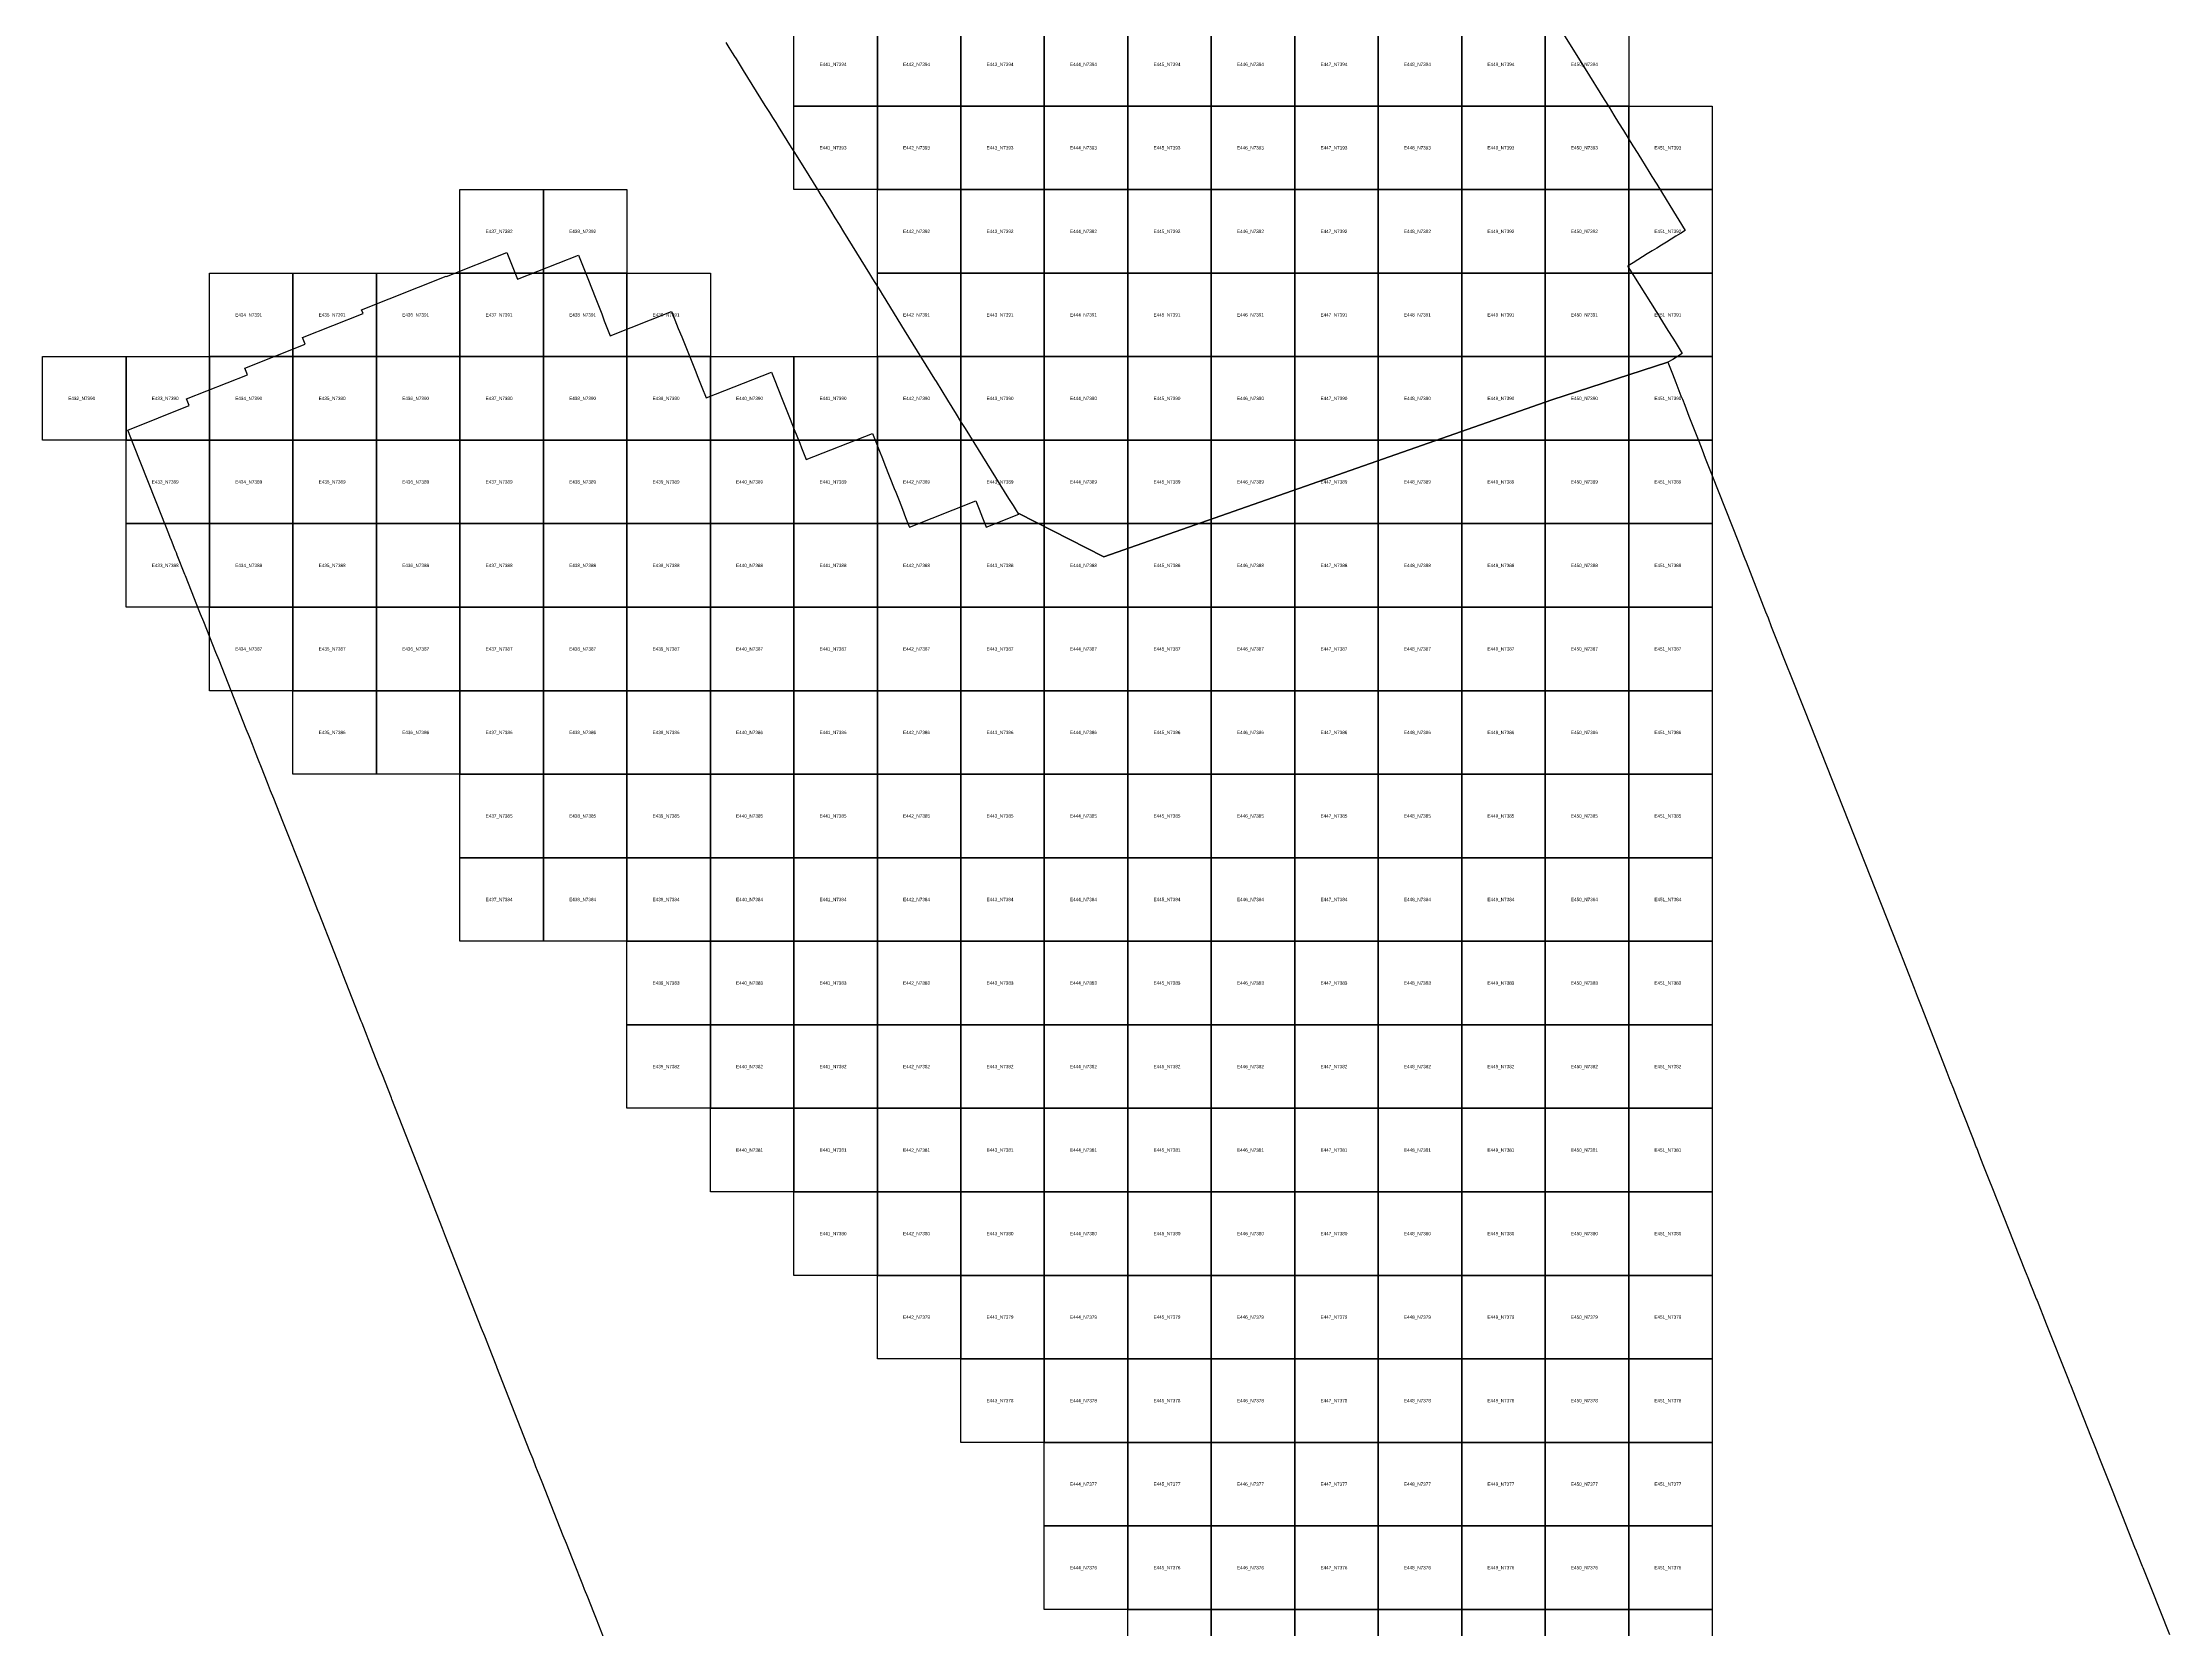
# Model space of a CAD drawing. Extents: x 325010 to 598009, y 7224244 to 7547000.
# Drawn here: x 432000 to 457478, y 7375760 to 7394760 of the extents above; entities that cross this region are included whole.
import ezdxf

# ---------------------------------------------------------------- set-up
doc = ezdxf.new("R2010")
doc.units = 0
for name, color, linetype in [('L', 7, 'Continuous'), ('Limpopo_1', 7, 'Continuous'), ('M', 7, 'Continuous')]:
    doc.layers.add(name, color=color, linetype=linetype)

msp = doc.modelspace()

# ---------------------------------------------------------------- linework, layer by layer
for points in [[(451000, 7393000), (451000, 7394000), (452000, 7394000), (452000, 7393000)], [(451000, 7392000), (451000, 7393000), (452000, 7393000), (452000, 7392000)], [(451000, 7391000), (451000, 7392000), (452000, 7392000), (452000, 7391000)], [(451000, 7390000), (451000, 7391000), (452000, 7391000), (452000, 7390000)], [(451000, 7389000), (451000, 7390000), (452000, 7390000), (452000, 7389000)], [(451000, 7388000), (451000, 7389000), (452000, 7389000), (452000, 7388000)], [(451000, 7387000), (451000, 7388000), (452000, 7388000), (452000, 7387000)], [(451000, 7386000), (451000, 7387000), (452000, 7387000), (452000, 7386000)], [(451000, 7385000), (451000, 7386000), (452000, 7386000), (452000, 7385000)], [(451000, 7384000), (451000, 7385000), (452000, 7385000), (452000, 7384000)], [(451000, 7383000), (451000, 7384000), (452000, 7384000), (452000, 7383000)], [(451000, 7382000), (451000, 7383000), (452000, 7383000), (452000, 7382000)], [(451000, 7381000), (451000, 7382000), (452000, 7382000), (452000, 7381000)], [(451000, 7380000), (451000, 7381000), (452000, 7381000), (452000, 7380000)], [(451000, 7379000), (451000, 7380000), (452000, 7380000), (452000, 7379000)], [(451000, 7378000), (451000, 7379000), (452000, 7379000), (452000, 7378000)], [(451000, 7377000), (451000, 7378000), (452000, 7378000), (452000, 7377000)], [(451000, 7376000), (451000, 7377000), (452000, 7377000), (452000, 7376000)], [(451000, 7375000), (451000, 7376000), (452000, 7376000), (452000, 7375000)]]:
    msp.add_lwpolyline(points, close=True)
at = {"layer": 'L'}
msp.add_lwpolyline([(438749, 7375594), (438634, 7375884), (438602, 7375962), (438566, 7376053), (438530, 7376145), (438493, 7376237), (438472, 7376293), (438364, 7376564), (438348, 7376605), (438311, 7376697), (438275, 7376789), (438238, 7376880), (438202, 7376972), (438166, 7377064), (438129, 7377156), (438093, 7377248), (438056, 7377340), (438019, 7377431), (437983, 7377523), (437929, 7377661), (437911, 7377707), (437876, 7377800), (437839, 7377892), (437803, 7377984), (437767, 7378075), (437730, 7378167), (437694, 7378259), (437658, 7378351), (437621, 7378443), (437585, 7378535), (437441, 7378902), (437441, 7378903), (437440, 7378905), (437345, 7379148), (437333, 7379179), (437297, 7379271), (437260, 7379363), (437224, 7379455), (437187, 7379547), (437152, 7379639), (437115, 7379731), (437079, 7379823), (437042, 7379915), (437007, 7380007), (436971, 7380099), (436935, 7380191), (436899, 7380283), (436863, 7380375), (436828, 7380467), (436792, 7380559), (436756, 7380652), (436720, 7380744), (436684, 7380836), (436666, 7380882), (436395, 7381571), (436185, 7382108), (436179, 7382124), (436143, 7382216), (436107, 7382308), (436071, 7382400), (436034, 7382492), (435998, 7382584), (435961, 7382675), (435827, 7383021), (435818, 7383044), (435782, 7383136), (435745, 7383227), (435708, 7383319), (435672, 7383411), (435636, 7383503), (435601, 7383595), (435565, 7383688), (435529, 7383780), (435493, 7383872), (435457, 7383964), (435428, 7384038), (435412, 7384078), (435385, 7384148), (435348, 7384240), (435312, 7384332), (435298, 7384370), (435168, 7384700), (435097, 7384884), (434911, 7385354), (434878, 7385435), (434842, 7385527), (434805, 7385619), (434769, 7385711), (434732, 7385803), (434696, 7385895), (434660, 7385987), (434623, 7386079), (434587, 7386170), (434551, 7386262), (434514, 7386354), (434478, 7386446), (434441, 7386538), (434405, 7386630), (434369, 7386722), (434332, 7386814), (434296, 7386906), (434259, 7386997), (434222, 7387089), (434187, 7387181), (434150, 7387273), (434114, 7387365), (434077, 7387457), (434041, 7387549), (434005, 7387641), (433968, 7387733), (433931, 7387824), (433894, 7387916), (433870, 7387977), (433821, 7388099), (433785, 7388191), (433748, 7388283), (433712, 7388375), (433705, 7388391), (433614, 7388622), (433603, 7388651), (433590, 7388683), (433545, 7388797), (433530, 7388834), (433513, 7388877), (433476, 7388971), (433457, 7389018), (433437, 7389070), (433094, 7389937), (433057, 7390029), (433021, 7390121), (433757, 7390413), (433726, 7390494), (434454, 7390782), (434422, 7390863), (435145, 7391149), (435114, 7391230), (435839, 7391517), (435822, 7391560), (436836, 7391962), (436837, 7391959), (437562, 7392245), (437602, 7392145), (437689, 7391927), (438420, 7392216), (438460, 7392116), (438540, 7391914), (438619, 7391713), (438658, 7391611), (438698, 7391511), (438729, 7391430), (438777, 7391308), (438801, 7391249), (439536, 7391539), (439576, 7391439), (439615, 7391338), (439656, 7391238), (439696, 7391137), (439737, 7391037), (439777, 7390936), (439817, 7390836), (439851, 7390752), (439898, 7390635), (439949, 7390505), (440733, 7390815), (440773, 7390714), (440852, 7390512), (440891, 7390411), (440932, 7390311), (441001, 7390138), (441013, 7390109), (441028, 7390070), (441070, 7389965), (441093, 7389908), (441124, 7389828), (441149, 7389767), (441940, 7390080), (441981, 7389980), (442025, 7389868), (442061, 7389779), (442089, 7389706), (442203, 7389420), (442220, 7389376), (442260, 7389276), (442300, 7389175), (442339, 7389075), (442379, 7388974), (442385, 7388958), (443180, 7389273), (443220, 7389172), (443260, 7389071), (443299, 7388970), (443304, 7388958), (443694, 7389112), (443686, 7389125), (444715, 7388604), (450081, 7390482), (451469, 7390932), (451484, 7390893), (451524, 7390792), (451564, 7390691), (451626, 7390532), (451643, 7390490), (451671, 7390417), (451688, 7390373), (451722, 7390288), (451761, 7390188), (451800, 7390087), (451840, 7389986), (451879, 7389885), (451918, 7389785), (451958, 7389684), (451997, 7389583), (452315, 7388778), (452369, 7388639), (452393, 7388577), (452407, 7388541), (452639, 7387945), (452669, 7387871), (452708, 7387770), (452747, 7387669), (452819, 7387488), (452827, 7387468), (452836, 7387445), (452891, 7387306), (452907, 7387267), (452926, 7387219), (453107, 7386765), (454219, 7383948), (454418, 7383439), (454456, 7383343), (454495, 7383243), (454510, 7383202), (454812, 7382431), (454849, 7382336), (454889, 7382235), (454906, 7382189), (454942, 7382098), (454967, 7382034), (455007, 7381933), (455046, 7381832), (455085, 7381732), (455086, 7381731), (455125, 7381631), (455164, 7381530), (455165, 7381529), (455204, 7381429), (455243, 7381328), (455283, 7381228), (455323, 7381127), (455350, 7381061), (455751, 7380049), (455763, 7380022), (455782, 7379973), (455814, 7379891), (455843, 7379821), (455882, 7379720), (455892, 7379697), (456002, 7379418), (456268, 7378747), (456281, 7378714), (456291, 7378688), (456356, 7378524), (456360, 7378513), (456364, 7378504), (456532, 7378079), (456559, 7378010), (456599, 7377910), (456639, 7377809), (456679, 7377709), (456718, 7377608), (456758, 7377507), (456798, 7377407), (456838, 7377306), (456878, 7377206), (457061, 7376745), (457078, 7376703), (457091, 7376670), (457152, 7376516), (457157, 7376502), (457197, 7376401), (457237, 7376301), (457253, 7376261), (457478, 7375698)], dxfattribs=at)
at = {"layer": 'Limpopo_1'}
for points in [[(441000, 7394000), (441000, 7395000), (442000, 7395000), (442000, 7394000)], [(442000, 7394000), (442000, 7395000), (443000, 7395000), (443000, 7394000)], [(443000, 7394000), (443000, 7395000), (444000, 7395000), (444000, 7394000)], [(444000, 7394000), (444000, 7395000), (445000, 7395000), (445000, 7394000)], [(445000, 7394000), (445000, 7395000), (446000, 7395000), (446000, 7394000)], [(446000, 7394000), (446000, 7395000), (447000, 7395000), (447000, 7394000)], [(447000, 7394000), (447000, 7395000), (448000, 7395000), (448000, 7394000)], [(448000, 7394000), (448000, 7395000), (449000, 7395000), (449000, 7394000)], [(449000, 7394000), (449000, 7395000), (450000, 7395000), (450000, 7394000)], [(450000, 7394000), (450000, 7395000), (451000, 7395000), (451000, 7394000)], [(441000, 7393000), (441000, 7394000), (442000, 7394000), (442000, 7393000)], [(442000, 7393000), (442000, 7394000), (443000, 7394000), (443000, 7393000)], [(443000, 7393000), (443000, 7394000), (444000, 7394000), (444000, 7393000)], [(444000, 7393000), (444000, 7394000), (445000, 7394000), (445000, 7393000)], [(445000, 7393000), (445000, 7394000), (446000, 7394000), (446000, 7393000)], [(446000, 7393000), (446000, 7394000), (447000, 7394000), (447000, 7393000)], [(447000, 7393000), (447000, 7394000), (448000, 7394000), (448000, 7393000)], [(448000, 7393000), (448000, 7394000), (449000, 7394000), (449000, 7393000)], [(449000, 7393000), (449000, 7394000), (450000, 7394000), (450000, 7393000)], [(450000, 7393000), (450000, 7394000), (451000, 7394000), (451000, 7393000)], [(437000, 7392000), (437000, 7393000), (438000, 7393000), (438000, 7392000)], [(438000, 7392000), (438000, 7393000), (439000, 7393000), (439000, 7392000)], [(442000, 7392000), (442000, 7393000), (443000, 7393000), (443000, 7392000)], [(443000, 7392000), (443000, 7393000), (444000, 7393000), (444000, 7392000)], [(444000, 7392000), (444000, 7393000), (445000, 7393000), (445000, 7392000)], [(445000, 7392000), (445000, 7393000), (446000, 7393000), (446000, 7392000)], [(446000, 7392000), (446000, 7393000), (447000, 7393000), (447000, 7392000)], [(447000, 7392000), (447000, 7393000), (448000, 7393000), (448000, 7392000)], [(448000, 7392000), (448000, 7393000), (449000, 7393000), (449000, 7392000)], [(449000, 7392000), (449000, 7393000), (450000, 7393000), (450000, 7392000)], [(450000, 7392000), (450000, 7393000), (451000, 7393000), (451000, 7392000)], [(434000, 7391000), (434000, 7392000), (435000, 7392000), (435000, 7391000)], [(435000, 7391000), (435000, 7392000), (436000, 7392000), (436000, 7391000)], [(436000, 7391000), (436000, 7392000), (437000, 7392000), (437000, 7391000)], [(437000, 7391000), (437000, 7392000), (438000, 7392000), (438000, 7391000)], [(438000, 7391000), (438000, 7392000), (439000, 7392000), (439000, 7391000)], [(439000, 7391000), (439000, 7392000), (440000, 7392000), (440000, 7391000)], [(442000, 7391000), (442000, 7392000), (443000, 7392000), (443000, 7391000)], [(443000, 7391000), (443000, 7392000), (444000, 7392000), (444000, 7391000)], [(444000, 7391000), (444000, 7392000), (445000, 7392000), (445000, 7391000)], [(445000, 7391000), (445000, 7392000), (446000, 7392000), (446000, 7391000)], [(446000, 7391000), (446000, 7392000), (447000, 7392000), (447000, 7391000)], [(447000, 7391000), (447000, 7392000), (448000, 7392000), (448000, 7391000)], [(448000, 7391000), (448000, 7392000), (449000, 7392000), (449000, 7391000)], [(449000, 7391000), (449000, 7392000), (450000, 7392000), (450000, 7391000)], [(450000, 7391000), (450000, 7392000), (451000, 7392000), (451000, 7391000)], [(432000, 7390000), (432000, 7391000), (433000, 7391000), (433000, 7390000)], [(433000, 7390000), (433000, 7391000), (434000, 7391000), (434000, 7390000)], [(434000, 7390000), (434000, 7391000), (435000, 7391000), (435000, 7390000)], [(435000, 7390000), (435000, 7391000), (436000, 7391000), (436000, 7390000)], [(436000, 7390000), (436000, 7391000), (437000, 7391000), (437000, 7390000)], [(437000, 7390000), (437000, 7391000), (438000, 7391000), (438000, 7390000)], [(438000, 7390000), (438000, 7391000), (439000, 7391000), (439000, 7390000)], [(439000, 7390000), (439000, 7391000), (440000, 7391000), (440000, 7390000)], [(440000, 7390000), (440000, 7391000), (441000, 7391000), (441000, 7390000)], [(441000, 7390000), (441000, 7391000), (442000, 7391000), (442000, 7390000)], [(442000, 7390000), (442000, 7391000), (443000, 7391000), (443000, 7390000)], [(443000, 7390000), (443000, 7391000), (444000, 7391000), (444000, 7390000)], [(444000, 7390000), (444000, 7391000), (445000, 7391000), (445000, 7390000)], [(445000, 7390000), (445000, 7391000), (446000, 7391000), (446000, 7390000)], [(446000, 7390000), (446000, 7391000), (447000, 7391000), (447000, 7390000)], [(447000, 7390000), (447000, 7391000), (448000, 7391000), (448000, 7390000)], [(448000, 7390000), (448000, 7391000), (449000, 7391000), (449000, 7390000)], [(449000, 7390000), (449000, 7391000), (450000, 7391000), (450000, 7390000)], [(450000, 7390000), (450000, 7391000), (451000, 7391000), (451000, 7390000)], [(433000, 7389000), (433000, 7390000), (434000, 7390000), (434000, 7389000)], [(434000, 7389000), (434000, 7390000), (435000, 7390000), (435000, 7389000)], [(435000, 7389000), (435000, 7390000), (436000, 7390000), (436000, 7389000)], [(436000, 7389000), (436000, 7390000), (437000, 7390000), (437000, 7389000)], [(437000, 7389000), (437000, 7390000), (438000, 7390000), (438000, 7389000)], [(438000, 7389000), (438000, 7390000), (439000, 7390000), (439000, 7389000)], [(439000, 7389000), (439000, 7390000), (440000, 7390000), (440000, 7389000)], [(440000, 7389000), (440000, 7390000), (441000, 7390000), (441000, 7389000)], [(441000, 7389000), (441000, 7390000), (442000, 7390000), (442000, 7389000)], [(442000, 7389000), (442000, 7390000), (443000, 7390000), (443000, 7389000)], [(443000, 7389000), (443000, 7390000), (444000, 7390000), (444000, 7389000)], [(444000, 7389000), (444000, 7390000), (445000, 7390000), (445000, 7389000)], [(445000, 7389000), (445000, 7390000), (446000, 7390000), (446000, 7389000)], [(446000, 7389000), (446000, 7390000), (447000, 7390000), (447000, 7389000)], [(447000, 7389000), (447000, 7390000), (448000, 7390000), (448000, 7389000)], [(448000, 7389000), (448000, 7390000), (449000, 7390000), (449000, 7389000)], [(449000, 7389000), (449000, 7390000), (450000, 7390000), (450000, 7389000)], [(450000, 7389000), (450000, 7390000), (451000, 7390000), (451000, 7389000)], [(433000, 7388000), (433000, 7389000), (434000, 7389000), (434000, 7388000)], [(434000, 7388000), (434000, 7389000), (435000, 7389000), (435000, 7388000)], [(435000, 7388000), (435000, 7389000), (436000, 7389000), (436000, 7388000)], [(436000, 7388000), (436000, 7389000), (437000, 7389000), (437000, 7388000)], [(437000, 7388000), (437000, 7389000), (438000, 7389000), (438000, 7388000)], [(438000, 7388000), (438000, 7389000), (439000, 7389000), (439000, 7388000)], [(439000, 7388000), (439000, 7389000), (440000, 7389000), (440000, 7388000)], [(440000, 7388000), (440000, 7389000), (441000, 7389000), (441000, 7388000)], [(441000, 7388000), (441000, 7389000), (442000, 7389000), (442000, 7388000)], [(442000, 7388000), (442000, 7389000), (443000, 7389000), (443000, 7388000)], [(443000, 7388000), (443000, 7389000), (444000, 7389000), (444000, 7388000)], [(444000, 7388000), (444000, 7389000), (445000, 7389000), (445000, 7388000)], [(445000, 7388000), (445000, 7389000), (446000, 7389000), (446000, 7388000)], [(446000, 7388000), (446000, 7389000), (447000, 7389000), (447000, 7388000)], [(447000, 7388000), (447000, 7389000), (448000, 7389000), (448000, 7388000)], [(448000, 7388000), (448000, 7389000), (449000, 7389000), (449000, 7388000)], [(449000, 7388000), (449000, 7389000), (450000, 7389000), (450000, 7388000)], [(450000, 7388000), (450000, 7389000), (451000, 7389000), (451000, 7388000)], [(434000, 7387000), (434000, 7388000), (435000, 7388000), (435000, 7387000)], [(435000, 7387000), (435000, 7388000), (436000, 7388000), (436000, 7387000)], [(436000, 7387000), (436000, 7388000), (437000, 7388000), (437000, 7387000)], [(437000, 7387000), (437000, 7388000), (438000, 7388000), (438000, 7387000)], [(438000, 7387000), (438000, 7388000), (439000, 7388000), (439000, 7387000)], [(439000, 7387000), (439000, 7388000), (440000, 7388000), (440000, 7387000)], [(440000, 7387000), (440000, 7388000), (441000, 7388000), (441000, 7387000)], [(441000, 7387000), (441000, 7388000), (442000, 7388000), (442000, 7387000)], [(442000, 7387000), (442000, 7388000), (443000, 7388000), (443000, 7387000)], [(443000, 7387000), (443000, 7388000), (444000, 7388000), (444000, 7387000)], [(444000, 7387000), (444000, 7388000), (445000, 7388000), (445000, 7387000)], [(445000, 7387000), (445000, 7388000), (446000, 7388000), (446000, 7387000)], [(446000, 7387000), (446000, 7388000), (447000, 7388000), (447000, 7387000)], [(447000, 7387000), (447000, 7388000), (448000, 7388000), (448000, 7387000)], [(448000, 7387000), (448000, 7388000), (449000, 7388000), (449000, 7387000)], [(449000, 7387000), (449000, 7388000), (450000, 7388000), (450000, 7387000)], [(450000, 7387000), (450000, 7388000), (451000, 7388000), (451000, 7387000)], [(435000, 7386000), (435000, 7387000), (436000, 7387000), (436000, 7386000)], [(436000, 7386000), (436000, 7387000), (437000, 7387000), (437000, 7386000)], [(437000, 7386000), (437000, 7387000), (438000, 7387000), (438000, 7386000)], [(438000, 7386000), (438000, 7387000), (439000, 7387000), (439000, 7386000)], [(439000, 7386000), (439000, 7387000), (440000, 7387000), (440000, 7386000)], [(440000, 7386000), (440000, 7387000), (441000, 7387000), (441000, 7386000)], [(441000, 7386000), (441000, 7387000), (442000, 7387000), (442000, 7386000)], [(442000, 7386000), (442000, 7387000), (443000, 7387000), (443000, 7386000)], [(443000, 7386000), (443000, 7387000), (444000, 7387000), (444000, 7386000)], [(444000, 7386000), (444000, 7387000), (445000, 7387000), (445000, 7386000)], [(445000, 7386000), (445000, 7387000), (446000, 7387000), (446000, 7386000)], [(446000, 7386000), (446000, 7387000), (447000, 7387000), (447000, 7386000)], [(447000, 7386000), (447000, 7387000), (448000, 7387000), (448000, 7386000)], [(448000, 7386000), (448000, 7387000), (449000, 7387000), (449000, 7386000)], [(449000, 7386000), (449000, 7387000), (450000, 7387000), (450000, 7386000)], [(450000, 7386000), (450000, 7387000), (451000, 7387000), (451000, 7386000)], [(437000, 7385000), (437000, 7386000), (438000, 7386000), (438000, 7385000)], [(438000, 7385000), (438000, 7386000), (439000, 7386000), (439000, 7385000)], [(439000, 7385000), (439000, 7386000), (440000, 7386000), (440000, 7385000)], [(440000, 7385000), (440000, 7386000), (441000, 7386000), (441000, 7385000)], [(441000, 7385000), (441000, 7386000), (442000, 7386000), (442000, 7385000)], [(442000, 7385000), (442000, 7386000), (443000, 7386000), (443000, 7385000)], [(443000, 7385000), (443000, 7386000), (444000, 7386000), (444000, 7385000)], [(444000, 7385000), (444000, 7386000), (445000, 7386000), (445000, 7385000)], [(445000, 7385000), (445000, 7386000), (446000, 7386000), (446000, 7385000)], [(446000, 7385000), (446000, 7386000), (447000, 7386000), (447000, 7385000)], [(447000, 7385000), (447000, 7386000), (448000, 7386000), (448000, 7385000)], [(448000, 7385000), (448000, 7386000), (449000, 7386000), (449000, 7385000)], [(449000, 7385000), (449000, 7386000), (450000, 7386000), (450000, 7385000)], [(450000, 7385000), (450000, 7386000), (451000, 7386000), (451000, 7385000)], [(437000, 7384000), (437000, 7385000), (438000, 7385000), (438000, 7384000)], [(438000, 7384000), (438000, 7385000), (439000, 7385000), (439000, 7384000)], [(439000, 7384000), (439000, 7385000), (440000, 7385000), (440000, 7384000)], [(440000, 7384000), (440000, 7385000), (441000, 7385000), (441000, 7384000)], [(441000, 7384000), (441000, 7385000), (442000, 7385000), (442000, 7384000)], [(442000, 7384000), (442000, 7385000), (443000, 7385000), (443000, 7384000)], [(443000, 7384000), (443000, 7385000), (444000, 7385000), (444000, 7384000)], [(444000, 7384000), (444000, 7385000), (445000, 7385000), (445000, 7384000)], [(445000, 7384000), (445000, 7385000), (446000, 7385000), (446000, 7384000)], [(446000, 7384000), (446000, 7385000), (447000, 7385000), (447000, 7384000)], [(447000, 7384000), (447000, 7385000), (448000, 7385000), (448000, 7384000)], [(448000, 7384000), (448000, 7385000), (449000, 7385000), (449000, 7384000)], [(449000, 7384000), (449000, 7385000), (450000, 7385000), (450000, 7384000)], [(450000, 7384000), (450000, 7385000), (451000, 7385000), (451000, 7384000)], [(439000, 7383000), (439000, 7384000), (440000, 7384000), (440000, 7383000)], [(440000, 7383000), (440000, 7384000), (441000, 7384000), (441000, 7383000)], [(441000, 7383000), (441000, 7384000), (442000, 7384000), (442000, 7383000)], [(442000, 7383000), (442000, 7384000), (443000, 7384000), (443000, 7383000)], [(443000, 7383000), (443000, 7384000), (444000, 7384000), (444000, 7383000)], [(444000, 7383000), (444000, 7384000), (445000, 7384000), (445000, 7383000)], [(445000, 7383000), (445000, 7384000), (446000, 7384000), (446000, 7383000)], [(446000, 7383000), (446000, 7384000), (447000, 7384000), (447000, 7383000)], [(447000, 7383000), (447000, 7384000), (448000, 7384000), (448000, 7383000)], [(448000, 7383000), (448000, 7384000), (449000, 7384000), (449000, 7383000)], [(449000, 7383000), (449000, 7384000), (450000, 7384000), (450000, 7383000)], [(450000, 7383000), (450000, 7384000), (451000, 7384000), (451000, 7383000)], [(439000, 7382000), (439000, 7383000), (440000, 7383000), (440000, 7382000)], [(440000, 7382000), (440000, 7383000), (441000, 7383000), (441000, 7382000)], [(441000, 7382000), (441000, 7383000), (442000, 7383000), (442000, 7382000)], [(442000, 7382000), (442000, 7383000), (443000, 7383000), (443000, 7382000)], [(443000, 7382000), (443000, 7383000), (444000, 7383000), (444000, 7382000)], [(444000, 7382000), (444000, 7383000), (445000, 7383000), (445000, 7382000)], [(445000, 7382000), (445000, 7383000), (446000, 7383000), (446000, 7382000)], [(446000, 7382000), (446000, 7383000), (447000, 7383000), (447000, 7382000)], [(447000, 7382000), (447000, 7383000), (448000, 7383000), (448000, 7382000)], [(448000, 7382000), (448000, 7383000), (449000, 7383000), (449000, 7382000)], [(449000, 7382000), (449000, 7383000), (450000, 7383000), (450000, 7382000)], [(450000, 7382000), (450000, 7383000), (451000, 7383000), (451000, 7382000)], [(440000, 7381000), (440000, 7382000), (441000, 7382000), (441000, 7381000)], [(441000, 7381000), (441000, 7382000), (442000, 7382000), (442000, 7381000)], [(442000, 7381000), (442000, 7382000), (443000, 7382000), (443000, 7381000)], [(443000, 7381000), (443000, 7382000), (444000, 7382000), (444000, 7381000)], [(444000, 7381000), (444000, 7382000), (445000, 7382000), (445000, 7381000)], [(445000, 7381000), (445000, 7382000), (446000, 7382000), (446000, 7381000)], [(446000, 7381000), (446000, 7382000), (447000, 7382000), (447000, 7381000)], [(447000, 7381000), (447000, 7382000), (448000, 7382000), (448000, 7381000)], [(448000, 7381000), (448000, 7382000), (449000, 7382000), (449000, 7381000)], [(449000, 7381000), (449000, 7382000), (450000, 7382000), (450000, 7381000)], [(450000, 7381000), (450000, 7382000), (451000, 7382000), (451000, 7381000)], [(441000, 7380000), (441000, 7381000), (442000, 7381000), (442000, 7380000)], [(442000, 7380000), (442000, 7381000), (443000, 7381000), (443000, 7380000)], [(443000, 7380000), (443000, 7381000), (444000, 7381000), (444000, 7380000)], [(444000, 7380000), (444000, 7381000), (445000, 7381000), (445000, 7380000)], [(445000, 7380000), (445000, 7381000), (446000, 7381000), (446000, 7380000)], [(446000, 7380000), (446000, 7381000), (447000, 7381000), (447000, 7380000)], [(447000, 7380000), (447000, 7381000), (448000, 7381000), (448000, 7380000)], [(448000, 7380000), (448000, 7381000), (449000, 7381000), (449000, 7380000)], [(449000, 7380000), (449000, 7381000), (450000, 7381000), (450000, 7380000)], [(450000, 7380000), (450000, 7381000), (451000, 7381000), (451000, 7380000)], [(442000, 7379000), (442000, 7380000), (443000, 7380000), (443000, 7379000)], [(443000, 7379000), (443000, 7380000), (444000, 7380000), (444000, 7379000)], [(444000, 7379000), (444000, 7380000), (445000, 7380000), (445000, 7379000)], [(445000, 7379000), (445000, 7380000), (446000, 7380000), (446000, 7379000)], [(446000, 7379000), (446000, 7380000), (447000, 7380000), (447000, 7379000)], [(447000, 7379000), (447000, 7380000), (448000, 7380000), (448000, 7379000)], [(448000, 7379000), (448000, 7380000), (449000, 7380000), (449000, 7379000)], [(449000, 7379000), (449000, 7380000), (450000, 7380000), (450000, 7379000)], [(450000, 7379000), (450000, 7380000), (451000, 7380000), (451000, 7379000)], [(443000, 7378000), (443000, 7379000), (444000, 7379000), (444000, 7378000)], [(444000, 7378000), (444000, 7379000), (445000, 7379000), (445000, 7378000)], [(445000, 7378000), (445000, 7379000), (446000, 7379000), (446000, 7378000)], [(446000, 7378000), (446000, 7379000), (447000, 7379000), (447000, 7378000)], [(447000, 7378000), (447000, 7379000), (448000, 7379000), (448000, 7378000)], [(448000, 7378000), (448000, 7379000), (449000, 7379000), (449000, 7378000)], [(449000, 7378000), (449000, 7379000), (450000, 7379000), (450000, 7378000)], [(450000, 7378000), (450000, 7379000), (451000, 7379000), (451000, 7378000)], [(444000, 7377000), (444000, 7378000), (445000, 7378000), (445000, 7377000)], [(445000, 7377000), (445000, 7378000), (446000, 7378000), (446000, 7377000)], [(446000, 7377000), (446000, 7378000), (447000, 7378000), (447000, 7377000)], [(447000, 7377000), (447000, 7378000), (448000, 7378000), (448000, 7377000)], [(448000, 7377000), (448000, 7378000), (449000, 7378000), (449000, 7377000)], [(449000, 7377000), (449000, 7378000), (450000, 7378000), (450000, 7377000)], [(450000, 7377000), (450000, 7378000), (451000, 7378000), (451000, 7377000)], [(444000, 7376000), (444000, 7377000), (445000, 7377000), (445000, 7376000)], [(445000, 7376000), (445000, 7377000), (446000, 7377000), (446000, 7376000)], [(446000, 7376000), (446000, 7377000), (447000, 7377000), (447000, 7376000)], [(447000, 7376000), (447000, 7377000), (448000, 7377000), (448000, 7376000)], [(448000, 7376000), (448000, 7377000), (449000, 7377000), (449000, 7376000)], [(449000, 7376000), (449000, 7377000), (450000, 7377000), (450000, 7376000)], [(450000, 7376000), (450000, 7377000), (451000, 7377000), (451000, 7376000)], [(445000, 7375000), (445000, 7376000), (446000, 7376000), (446000, 7375000)], [(446000, 7375000), (446000, 7376000), (447000, 7376000), (447000, 7375000)], [(447000, 7375000), (447000, 7376000), (448000, 7376000), (448000, 7375000)], [(448000, 7375000), (448000, 7376000), (449000, 7376000), (449000, 7375000)], [(449000, 7375000), (449000, 7376000), (450000, 7376000), (450000, 7375000)], [(450000, 7375000), (450000, 7376000), (451000, 7376000), (451000, 7375000)]]:
    msp.add_lwpolyline(points, close=True, dxfattribs=at)
at = {"layer": 'M'}
msp.add_lwpolyline([(450190, 7394903), (450479, 7394445), (450708, 7394077), (450765, 7393985), (450822, 7393892), (450878, 7393800), (450936, 7393708), (450993, 7393616), (451050, 7393524), (451108, 7393432), (451164, 7393340), (451184, 7393307), (451253, 7393196), (451279, 7393156), (451336, 7393064), (451393, 7392972), (451450, 7392880), (451493, 7392811), (451678, 7392511), (451622, 7392476), (451565, 7392441), (451508, 7392406), (451452, 7392371), (451395, 7392336), (451338, 7392300), (451281, 7392265), (451223, 7392230), (451166, 7392194), (451109, 7392159), (451052, 7392123), (450994, 7392088), (450989, 7392084), (450991, 7392080), (451329, 7391541), (451356, 7391498), (451374, 7391468), (451471, 7391314), (451528, 7391222), (451556, 7391177), (451641, 7391038), (451584, 7391003), (451527, 7390967), (451469, 7390932), (451469, 7390932), (450081, 7390482), (444715, 7388604), (443686, 7389125), (443666, 7389158), (443629, 7389218), (443576, 7389302), (443524, 7389386), (443472, 7389470), (443315, 7389721), (443262, 7389805), (443210, 7389889), (443158, 7389973), (443106, 7390057), (443054, 7390141), (443001, 7390225), (442949, 7390309), (442949, 7390309), (442845, 7390477), (442707, 7390701), (442689, 7390729), (442638, 7390813), (442585, 7390897), (442533, 7390981), (442481, 7391065), (442429, 7391149), (442429, 7391150), (442324, 7391317), (442072, 7391727), (442065, 7391738), (442036, 7391787), (441945, 7391933), (441910, 7391991), (441858, 7392075), (441806, 7392159), (441755, 7392243), (441703, 7392327), (441650, 7392411), (441599, 7392496), (441547, 7392580), (441494, 7392663), (441443, 7392748), (441390, 7392832), (441345, 7392905), (441327, 7392934), (441287, 7393000), (441234, 7393084), (441183, 7393168), (441010, 7393445), (440973, 7393503), (440921, 7393587), (440868, 7393671), (440816, 7393755), (440786, 7393802), (440748, 7393863), (440711, 7393922), (440658, 7394006), (440606, 7394090), (440553, 7394174), (440501, 7394257), (440448, 7394341), (440396, 7394425), (440311, 7394564), (440292, 7394593), (440265, 7394639), (440225, 7394703), (440188, 7394762)], dxfattribs=at)

# ---------------------------------------------------------------- texts
for s, p in [('E451_N7393', (451308, 7393480)), ('E451_N7392', (451308, 7392480)), ('E451_N7391', (451308, 7391480)), ('E451_N7390', (451308, 7390480)), ('E451_N7389', (451308, 7389480)), ('E451_N7388', (451308, 7388480)), ('E451_N7387', (451308, 7387480)), ('E451_N7386', (451308, 7386480)), ('E451_N7385', (451308, 7385480)), ('E451_N7384', (451308, 7384480)), ('E451_N7383', (451308, 7383480)), ('E451_N7382', (451308, 7382480)), ('E451_N7381', (451308, 7381480)), ('E451_N7380', (451308, 7380480)), ('E451_N7379', (451308, 7379480)), ('E451_N7378', (451308, 7378480)), ('E451_N7377', (451308, 7377480)), ('E451_N7376', (451308, 7376480))]:
    msp.add_text(s, height=40).set_placement(p)
at = {"layer": 'Limpopo_1'}
for s, p in [('E441_N7394', (441308, 7394480)), ('E442_N7394', (442308, 7394480)), ('E443_N7394', (443308, 7394480)), ('E444_N7394', (444308, 7394480)), ('E445_N7394', (445308, 7394480)), ('E446_N7394', (446308, 7394480)), ('E447_N7394', (447308, 7394480)), ('E448_N7394', (448308, 7394480)), ('E449_N7394', (449308, 7394480)), ('E450_N7394', (450308, 7394480)), ('E441_N7393', (441308, 7393480)), ('E442_N7393', (442308, 7393480)), ('E443_N7393', (443308, 7393480)), ('E444_N7393', (444308, 7393480)), ('E445_N7393', (445308, 7393480)), ('E446_N7393', (446308, 7393480)), ('E447_N7393', (447308, 7393480)), ('E448_N7393', (448308, 7393480)), ('E449_N7393', (449308, 7393480)), ('E450_N7393', (450308, 7393480)), ('E437_N7392', (437308, 7392480)), ('E438_N7392', (438308, 7392480)), ('E442_N7392', (442308, 7392480)), ('E443_N7392', (443308, 7392480)), ('E444_N7392', (444308, 7392480)), ('E445_N7392', (445308, 7392480)), ('E446_N7392', (446308, 7392480)), ('E447_N7392', (447308, 7392480)), ('E448_N7392', (448308, 7392480)), ('E449_N7392', (449308, 7392480)), ('E450_N7392', (450308, 7392480)), ('E434_N7391', (434308, 7391480)), ('E435_N7391', (435308, 7391480)), ('E436_N7391', (436308, 7391480)), ('E437_N7391', (437308, 7391480)), ('E438_N7391', (438308, 7391480)), ('E439_N7391', (439308, 7391480)), ('E442_N7391', (442308, 7391480)), ('E443_N7391', (443308, 7391480)), ('E444_N7391', (444308, 7391480)), ('E445_N7391', (445308, 7391480)), ('E446_N7391', (446308, 7391480)), ('E447_N7391', (447308, 7391480)), ('E448_N7391', (448308, 7391480)), ('E449_N7391', (449308, 7391480)), ('E450_N7391', (450308, 7391480)), ('E432_N7390', (432308, 7390480)), ('E433_N7390', (433308, 7390480)), ('E434_N7390', (434308, 7390480)), ('E435_N7390', (435308, 7390480)), ('E436_N7390', (436308, 7390480)), ('E437_N7390', (437308, 7390480)), ('E438_N7390', (438308, 7390480)), ('E439_N7390', (439308, 7390480)), ('E440_N7390', (440308, 7390480)), ('E441_N7390', (441308, 7390480)), ('E442_N7390', (442308, 7390480)), ('E443_N7390', (443308, 7390480)), ('E444_N7390', (444308, 7390480)), ('E445_N7390', (445308, 7390480)), ('E446_N7390', (446308, 7390480)), ('E447_N7390', (447308, 7390480)), ('E448_N7390', (448308, 7390480)), ('E449_N7390', (449308, 7390480)), ('E450_N7390', (450308, 7390480)), ('E433_N7389', (433308, 7389480)), ('E434_N7389', (434308, 7389480)), ('E435_N7389', (435308, 7389480)), ('E436_N7389', (436308, 7389480)), ('E437_N7389', (437308, 7389480)), ('E438_N7389', (438308, 7389480)), ('E439_N7389', (439308, 7389480)), ('E440_N7389', (440308, 7389480)), ('E441_N7389', (441308, 7389480)), ('E442_N7389', (442308, 7389480)), ('E443_N7389', (443308, 7389480)), ('E444_N7389', (444308, 7389480)), ('E445_N7389', (445308, 7389480)), ('E446_N7389', (446308, 7389480)), ('E447_N7389', (447308, 7389480)), ('E448_N7389', (448308, 7389480)), ('E449_N7389', (449308, 7389480)), ('E450_N7389', (450308, 7389480)), ('E433_N7388', (433308, 7388480)), ('E434_N7388', (434308, 7388480)), ('E435_N7388', (435308, 7388480)), ('E436_N7388', (436308, 7388480)), ('E437_N7388', (437308, 7388480)), ('E438_N7388', (438308, 7388480)), ('E439_N7388', (439308, 7388480)), ('E440_N7388', (440308, 7388480)), ('E441_N7388', (441308, 7388480)), ('E442_N7388', (442308, 7388480)), ('E443_N7388', (443308, 7388480)), ('E444_N7388', (444308, 7388480)), ('E445_N7388', (445308, 7388480)), ('E446_N7388', (446308, 7388480)), ('E447_N7388', (447308, 7388480)), ('E448_N7388', (448308, 7388480)), ('E449_N7388', (449308, 7388480)), ('E450_N7388', (450308, 7388480)), ('E434_N7387', (434308, 7387480)), ('E435_N7387', (435308, 7387480)), ('E436_N7387', (436308, 7387480)), ('E437_N7387', (437308, 7387480)), ('E438_N7387', (438308, 7387480)), ('E439_N7387', (439308, 7387480)), ('E440_N7387', (440308, 7387480)), ('E441_N7387', (441308, 7387480)), ('E442_N7387', (442308, 7387480)), ('E443_N7387', (443308, 7387480)), ('E444_N7387', (444308, 7387480)), ('E445_N7387', (445308, 7387480)), ('E446_N7387', (446308, 7387480)), ('E447_N7387', (447308, 7387480)), ('E448_N7387', (448308, 7387480)), ('E449_N7387', (449308, 7387480)), ('E450_N7387', (450308, 7387480)), ('E435_N7386', (435308, 7386480)), ('E436_N7386', (436308, 7386480)), ('E437_N7386', (437308, 7386480)), ('E438_N7386', (438308, 7386480)), ('E439_N7386', (439308, 7386480)), ('E440_N7386', (440308, 7386480)), ('E441_N7386', (441308, 7386480)), ('E442_N7386', (442308, 7386480)), ('E443_N7386', (443308, 7386480)), ('E444_N7386', (444308, 7386480)), ('E445_N7386', (445308, 7386480)), ('E446_N7386', (446308, 7386480)), ('E447_N7386', (447308, 7386480)), ('E448_N7386', (448308, 7386480)), ('E449_N7386', (449308, 7386480)), ('E450_N7386', (450308, 7386480)), ('E437_N7385', (437308, 7385480)), ('E438_N7385', (438308, 7385480)), ('E439_N7385', (439308, 7385480)), ('E440_N7385', (440308, 7385480)), ('E441_N7385', (441308, 7385480)), ('E442_N7385', (442308, 7385480)), ('E443_N7385', (443308, 7385480)), ('E444_N7385', (444308, 7385480)), ('E445_N7385', (445308, 7385480)), ('E446_N7385', (446308, 7385480)), ('E447_N7385', (447308, 7385480)), ('E448_N7385', (448308, 7385480)), ('E449_N7385', (449308, 7385480)), ('E450_N7385', (450308, 7385480)), ('E437_N7384', (437308, 7384480)), ('E438_N7384', (438308, 7384480)), ('E439_N7384', (439308, 7384480)), ('E440_N7384', (440308, 7384480)), ('E441_N7384', (441308, 7384480)), ('E442_N7384', (442308, 7384480)), ('E443_N7384', (443308, 7384480)), ('E444_N7384', (444308, 7384480)), ('E445_N7384', (445308, 7384480)), ('E446_N7384', (446308, 7384480)), ('E447_N7384', (447308, 7384480)), ('E448_N7384', (448308, 7384480)), ('E449_N7384', (449308, 7384480)), ('E450_N7384', (450308, 7384480)), ('E439_N7383', (439308, 7383480)), ('E440_N7383', (440308, 7383480)), ('E441_N7383', (441308, 7383480)), ('E442_N7383', (442308, 7383480)), ('E443_N7383', (443308, 7383480)), ('E444_N7383', (444308, 7383480)), ('E445_N7383', (445308, 7383480)), ('E446_N7383', (446308, 7383480)), ('E447_N7383', (447308, 7383480)), ('E448_N7383', (448308, 7383480)), ('E449_N7383', (449308, 7383480)), ('E450_N7383', (450308, 7383480)), ('E439_N7382', (439308, 7382480)), ('E440_N7382', (440308, 7382480)), ('E441_N7382', (441308, 7382480)), ('E442_N7382', (442308, 7382480)), ('E443_N7382', (443308, 7382480)), ('E444_N7382', (444308, 7382480)), ('E445_N7382', (445308, 7382480)), ('E446_N7382', (446308, 7382480)), ('E447_N7382', (447308, 7382480)), ('E448_N7382', (448308, 7382480)), ('E449_N7382', (449308, 7382480)), ('E450_N7382', (450308, 7382480)), ('E440_N7381', (440308, 7381480)), ('E441_N7381', (441308, 7381480)), ('E442_N7381', (442308, 7381480)), ('E443_N7381', (443308, 7381480)), ('E444_N7381', (444308, 7381480)), ('E445_N7381', (445308, 7381480)), ('E446_N7381', (446308, 7381480)), ('E447_N7381', (447308, 7381480)), ('E448_N7381', (448308, 7381480)), ('E449_N7381', (449308, 7381480)), ('E450_N7381', (450308, 7381480)), ('E441_N7380', (441308, 7380480)), ('E442_N7380', (442308, 7380480)), ('E443_N7380', (443308, 7380480)), ('E444_N7380', (444308, 7380480)), ('E445_N7380', (445308, 7380480)), ('E446_N7380', (446308, 7380480)), ('E447_N7380', (447308, 7380480)), ('E448_N7380', (448308, 7380480)), ('E449_N7380', (449308, 7380480)), ('E450_N7380', (450308, 7380480)), ('E442_N7379', (442308, 7379480)), ('E443_N7379', (443308, 7379480)), ('E444_N7379', (444308, 7379480)), ('E445_N7379', (445308, 7379480)), ('E446_N7379', (446308, 7379480)), ('E447_N7379', (447308, 7379480)), ('E448_N7379', (448308, 7379480)), ('E449_N7379', (449308, 7379480)), ('E450_N7379', (450308, 7379480)), ('E443_N7378', (443308, 7378480)), ('E444_N7378', (444308, 7378480)), ('E445_N7378', (445308, 7378480)), ('E446_N7378', (446308, 7378480)), ('E447_N7378', (447308, 7378480)), ('E448_N7378', (448308, 7378480)), ('E449_N7378', (449308, 7378480)), ('E450_N7378', (450308, 7378480)), ('E444_N7377', (444308, 7377480)), ('E445_N7377', (445308, 7377480)), ('E446_N7377', (446308, 7377480)), ('E447_N7377', (447308, 7377480)), ('E448_N7377', (448308, 7377480)), ('E449_N7377', (449308, 7377480)), ('E450_N7377', (450308, 7377480)), ('E444_N7376', (444308, 7376480)), ('E445_N7376', (445308, 7376480)), ('E446_N7376', (446308, 7376480)), ('E447_N7376', (447308, 7376480)), ('E448_N7376', (448308, 7376480)), ('E449_N7376', (449308, 7376480)), ('E450_N7376', (450308, 7376480))]:
    msp.add_text(s, height=40, dxfattribs=at).set_placement(p)

doc.saveas('drawing.dxf')
